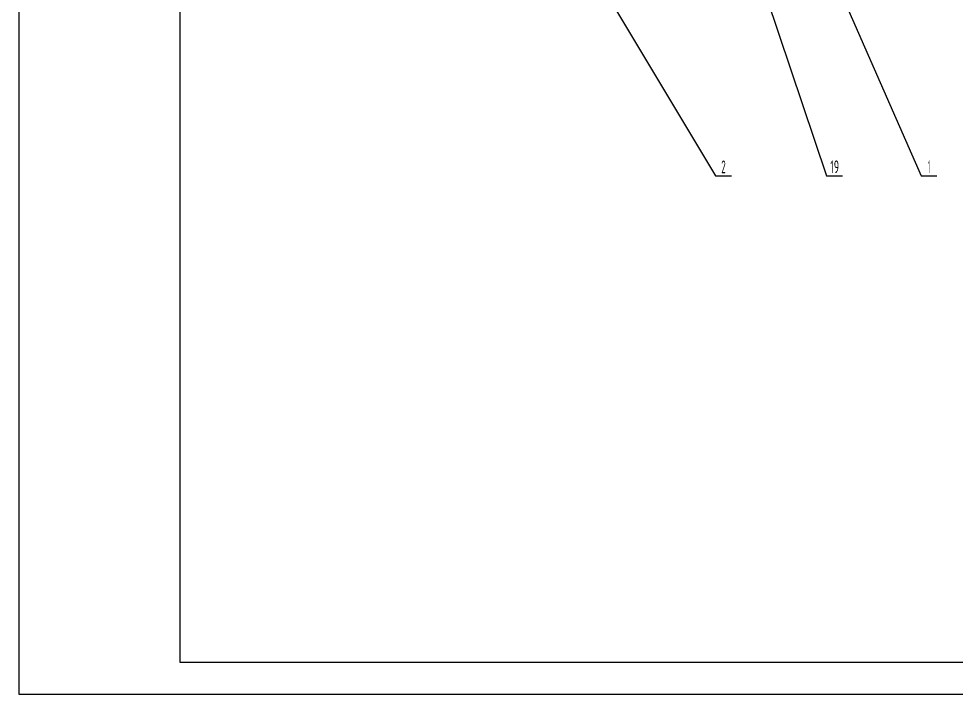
# Model space of a CAD drawing. Header units: millimetres. Extents: x 0 to 42000, y -1158 to 29700.
# Drawn here: x 0 to 14557, y 0 to 10482 of the extents above; entities that cross this region are included whole.
import ezdxf
from ezdxf.enums import TextEntityAlignment as Align

# ---------------------------------------------------------------- set-up
doc = ezdxf.new("R2010")
doc.units = ezdxf.units.MM
doc.header["$LTSCALE"] = 1000
doc.linetypes.add('F', pattern=[0.75, 0.5, -0.25])
for name, color, linetype in [('01', 7, 'Continuous'), ('02', 1, 'Continuous'), ('04', 2, 'F'), ('11', 3, 'Continuous')]:
    doc.layers.add(name, color=color, linetype=linetype)
doc.styles.get("Standard").update_dxf_attribs({"font": 'isocp', "width": 0.707, "bigfont": 'intecad.shx'})

# ---------------------------------------------------------------- blocks, each defined once
blk = doc.blocks.new('*U168')
at = {"layer": '01'}
for points in [[(25, 292), (25, 5)], [(25, 5), (415, 5)]]:
    blk.add_lwpolyline(points, dxfattribs=at)
at = {"layer": '02'}
for points in [[(0, 297), (0, 0)], [(0, 0), (420, 0)]]:
    blk.add_lwpolyline(points, dxfattribs=at)

msp = doc.modelspace()

# ---------------------------------------------------------------- linework, layer by layer
at = {"layer": '02'}
for p, q in [((11632.962, 13458.117), (14009.89, 8045.662)), ((7665.395, 13301.644), (10819.029, 8045.662)), ((10968.662, 12729.143), (12544.855, 8045.662)), ((10819.029, 8045.662), (11067.029, 8045.662)), ((12544.855, 8045.662), (12792.855, 8045.662)), ((14009.89, 8045.662), (14257.89, 8045.662))]:
    msp.add_line(p, q, dxfattribs=at)

# ---------------------------------------------------------------- block references
at = {"layer": '04', "xscale": 100, "yscale": 100, "zscale": 100}
msp.add_blockref('*U168', (0, 0), dxfattribs=at)

# ---------------------------------------------------------------- texts
at = {"layer": '11'}
for s, height, width, p, p2 in [('2', 197.99, 0.562593, (10909.053, 8085.662), (10977.006, 8085.662)), ('19', 197.9899, 0.612447, (12600.853, 8085.662), (12736.856, 8085.662)), ('1', 197.99, 0.404, (14119.892, 8085.662), (14147.888, 8085.662))]:
    msp.add_text(s, height=height, dxfattribs=dict(at, width=width)).set_placement(p, p2, align=Align.FIT)

doc.saveas('drawing.dxf')
